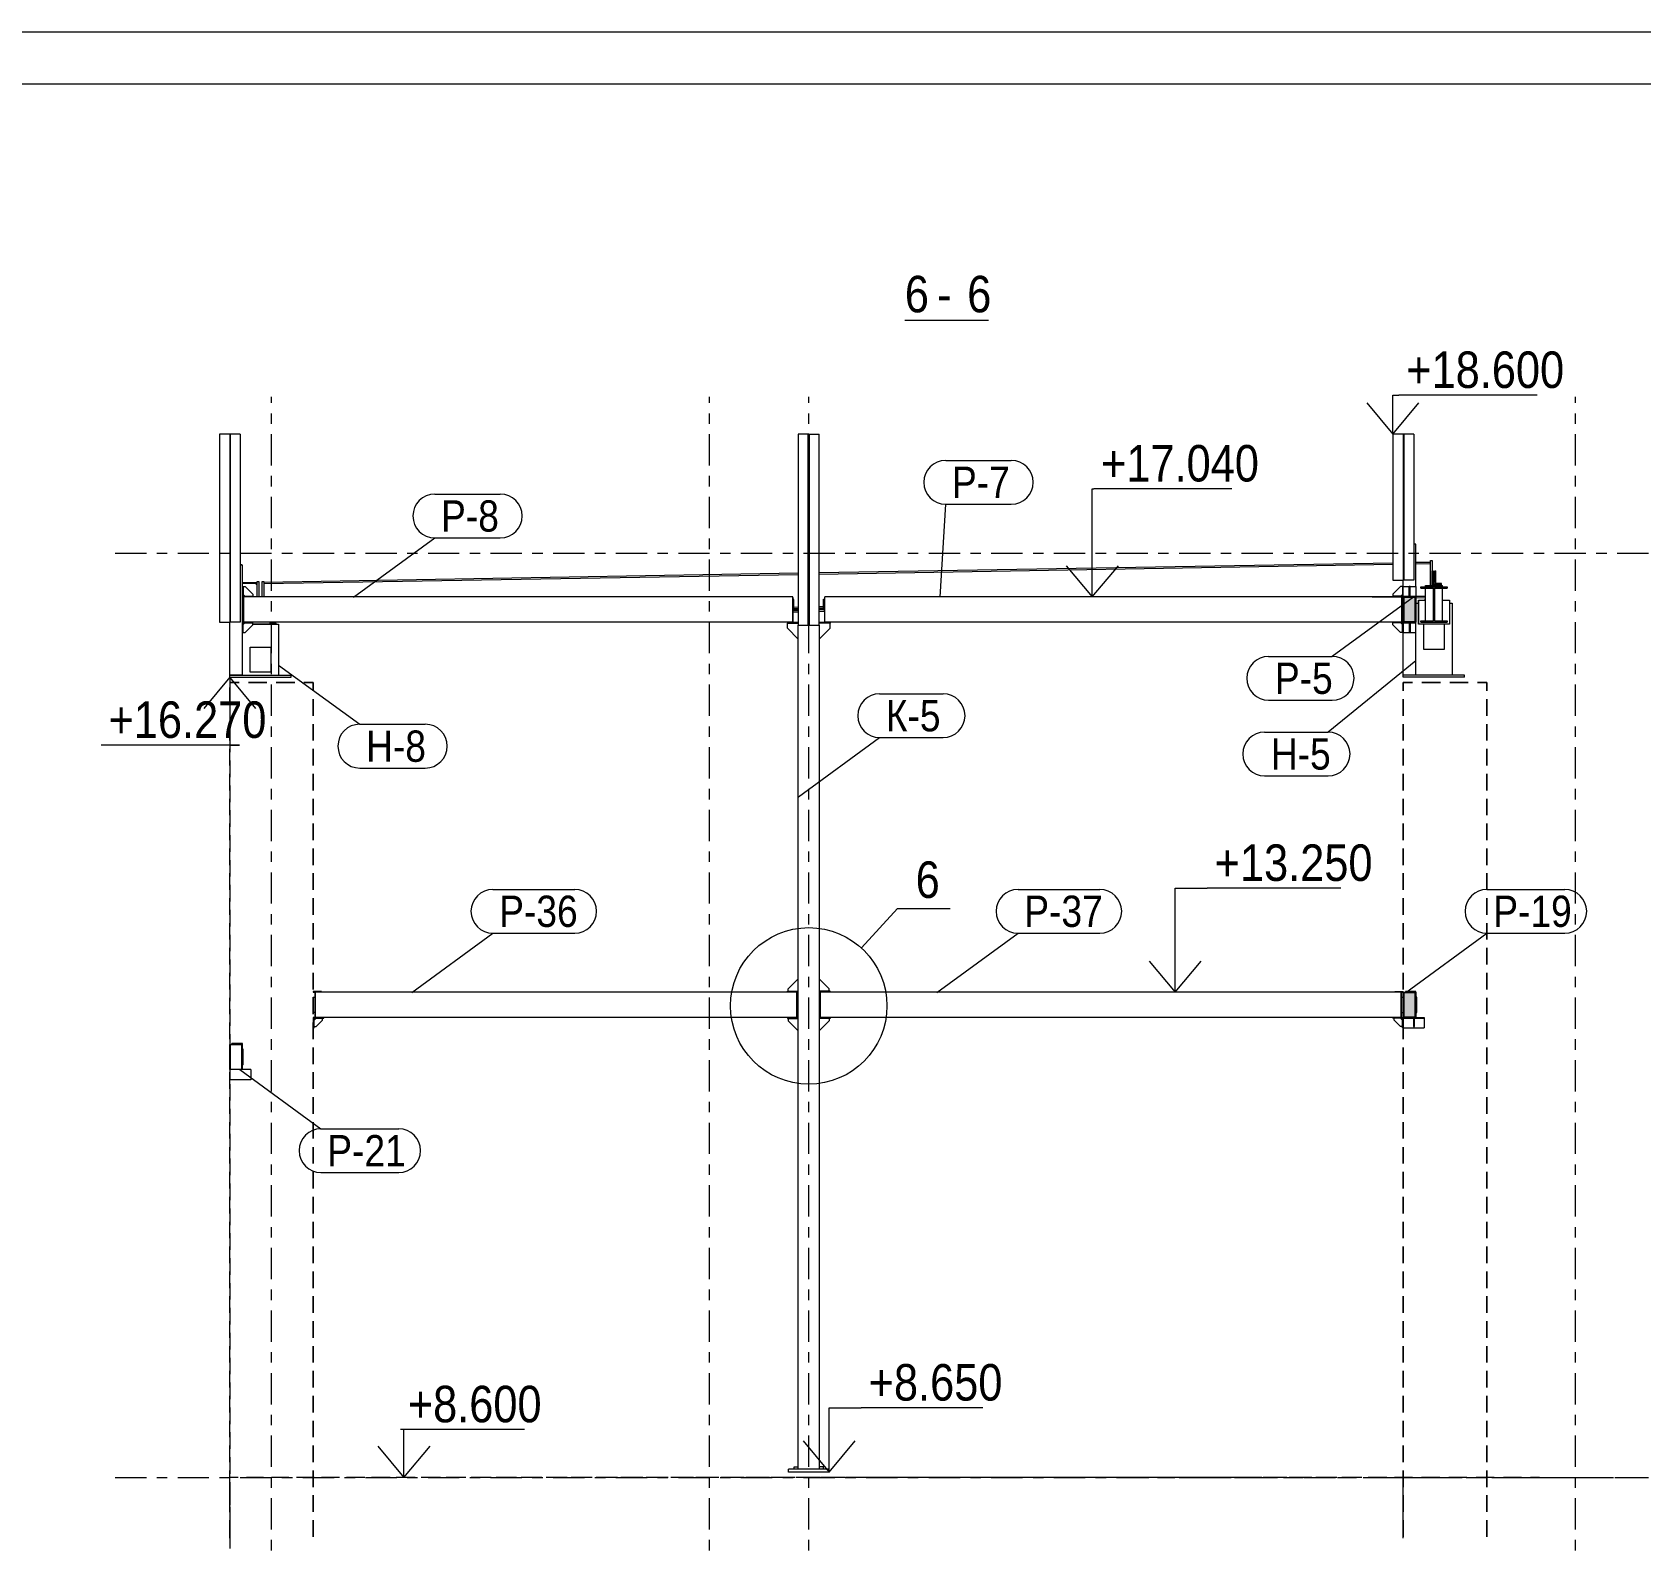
# Model space of a CAD drawing. Header units: millimetres. Extents: x -423 to 766, y -621 to 220.
# Drawn here: x 427.9 to 582.1, y 75 to 219.6 of the extents above; entities that cross this region are included whole.
import ezdxf

# ---------------------------------------------------------------- set-up
doc = ezdxf.new("R2010")
doc.units = ezdxf.units.MM
doc.linetypes.add('XKITLINE00', pattern=[0])
doc.linetypes.add('XKITLINE03', pattern=[6, 3, -1, 1, -1])
for name, color, linetype, lineweight in [('DetailSymbol', 3, 'Continuous', 0), ('DrawingSheet', 5, 'Continuous', 0), ('LevelText', 7, 'Continuous', 0), ('OtherObjectType', 1, 'Continuous', 0), ('Part', 2, 'Continuous', 0), ('PartMark', 3, 'Continuous', 0), ('ReferenceModel', 1, 'Continuous', 0), ('S-GRID', 1, 'Continuous', 0)]:
    doc.layers.add(name, color=color, linetype=linetype, lineweight=lineweight)
doc.styles.add('GOST type A', font='ARIAL.TTF')

msp = doc.modelspace()

# ---------------------------------------------------------------- hatches: boundary and pattern name
at = {"layer": 'Part'}
for points in [[(560.53, 163.07), (559.33, 163.07), (559.33, 165.47), (560.53, 165.47)], [(562.23, 166.32), (561.02, 166.32), (561.02, 166.46), (563.52, 166.46), (563.52, 166.32), (562.32, 166.32), (562.32, 163.2), (563.52, 163.2), (563.52, 163.06), (561.02, 163.06), (561.02, 163.2), (562.23, 163.2)], [(560.53, 125.17), (559.33, 125.17), (559.33, 127.57), (560.53, 127.57)]]:
    msp.add_hatch(color=256, dxfattribs=at).paths.add_polyline_path(points, flags=17)

# ---------------------------------------------------------------- linework, layer by layer
at = {"layer": 'DetailSymbol', "linetype": 'XKITLINE00', "lineweight": 0}
for p, q in [((507.38, 131.82), (510.83, 135.62)), ((510.83, 135.62), (515.88, 135.62))]:
    msp.add_line(p, q, dxfattribs=at)
msp.add_circle((502.33, 126.27), 7.5, dxfattribs=at)
at = {"layer": 'DrawingSheet', "linetype": 'XKITLINE00', "lineweight": 0}
for p, q in [((765.51, 219.62), (-423.49, 219.62)), ((760.51, 214.62), (-403.49, 214.62))]:
    msp.add_line(p, q, dxfattribs=at)
at = {"layer": 'LevelText', "linetype": 'XKITLINE00', "lineweight": 0}
for p, q in [((555.83, 184.07), (558.33, 181.07)), ((558.33, 181.07), (558.33, 184.81)), ((558.33, 184.81), (558.91, 184.81)), ((558.33, 181.07), (560.83, 184.07)), ((572.17, 184.81), (558.91, 184.81)), ((529.51, 165.47), (529.51, 175.84)), ((529.51, 175.84), (529.65, 175.84)), ((542.9, 175.84), (529.65, 175.84)), ((527.01, 168.47), (529.51, 165.47)), ((529.51, 165.47), (532.01, 168.47)), ((446.83, 157.77), (444.33, 154.77)), ((446.83, 157.77), (446.83, 151.26)), ((449.33, 154.77), (446.83, 157.77)), ((447.75, 151.26), (434.5, 151.26)), ((446.83, 151.26), (447.75, 151.26)), ((537.45, 127.57), (537.45, 137.55)), ((537.45, 137.55), (540.54, 137.55)), ((553.34, 137.55), (540.54, 137.55)), ((534.95, 130.57), (537.45, 127.57)), ((537.45, 127.57), (539.95, 130.57)), ((504.28, 81.57), (504.28, 87.73)), ((504.28, 87.73), (507.37, 87.73)), ((519.03, 87.73), (507.37, 87.73)), ((463.52, 85.65), (463.19, 85.65)), ((475.07, 85.65), (463.19, 85.65)), ((463.52, 81.07), (463.52, 85.65)), ((461.02, 84.07), (463.52, 81.07)), ((463.52, 81.07), (466.02, 84.07)), ((501.78, 84.57), (504.28, 81.57)), ((504.28, 81.57), (506.78, 84.57))]:
    msp.add_line(p, q, dxfattribs=at)
at = {"layer": 'OtherObjectType', "linetype": 'XKITLINE00', "lineweight": 0}
msp.add_line((511.54, 192.01), (519.57, 192.01), dxfattribs=at)
at = {"layer": 'Part', "linetype": 'XKITLINE00', "lineweight": 0}
for p, q in [((446.83, 181.07), (445.83, 181.07)), ((445.83, 181.07), (445.83, 163.07)), ((447.83, 181.07), (446.83, 181.07)), ((446.83, 181.07), (446.83, 163.07)), ((446.91, 163.07), (446.91, 181.07)), ((447.83, 181.07), (447.83, 163.07)), ((502.25, 181.07), (501.33, 181.07)), ((501.33, 181.07), (501.33, 162.77)), ((502.33, 181.07), (502.25, 181.07)), ((502.25, 181.07), (502.25, 162.77)), ((502.33, 162.77), (502.33, 181.07)), ((502.33, 162.77), (502.33, 181.07)), ((502.33, 181.07), (503.33, 181.07)), ((502.41, 162.77), (502.41, 181.07)), ((503.33, 162.77), (503.33, 181.07)), ((559.33, 181.07), (558.33, 181.07)), ((558.33, 181.07), (558.33, 167.07)), ((560.33, 181.07), (559.33, 181.07)), ((559.33, 181.07), (559.33, 167.07)), ((559.41, 167.07), (559.41, 181.07)), ((560.33, 181.07), (560.33, 167.07)), ((560.33, 170.57), (560.48, 170.57)), ((560.53, 170.53), (560.33, 170.53)), ((560.48, 170.57), (560.48, 170.53)), ((560.53, 166.47), (560.53, 170.53)), ((447.83, 168.57), (447.98, 168.57)), ((448.03, 168.53), (447.83, 168.53)), ((447.98, 168.57), (447.98, 168.53)), ((448.03, 157.97), (448.03, 168.53)), ((503.33, 167.81), (558.33, 168.76)), ((503.33, 167.67), (558.33, 168.62)), ((560.53, 168.8), (561.95, 168.82)), ((560.53, 168.66), (561.95, 168.68)), ((561.95, 166.56), (561.95, 168.97)), ((561.95, 168.97), (562.11, 168.97)), ((562.11, 168.97), (562.11, 166.56)), ((448.03, 166.87), (449.45, 166.87)), ((448.03, 166.79), (449.45, 166.79)), ((449.25, 166.79), (449.45, 166.59)), ((449.45, 165.47), (449.45, 166.97)), ((449.45, 166.97), (449.61, 166.97)), ((449.61, 166.97), (449.61, 165.47)), ((449.93, 165.47), (449.93, 166.97)), ((449.93, 166.97), (450.09, 166.97)), ((450.09, 166.89), (501.33, 167.78)), ((450.09, 166.75), (501.33, 167.64)), ((450.09, 166.97), (450.09, 165.47)), ((558.33, 167.07), (559.33, 167.07)), ((559.33, 166.47), (559.33, 167.07)), ((560.33, 167.07), (559.33, 167.07)), ((561.47, 166.46), (561.47, 166.56)), ((561.47, 166.56), (563.07, 166.56)), ((562.11, 166.56), (562.11, 167.97)), ((562.11, 167.97), (562.19, 167.97)), ((562.19, 167.97), (562.19, 166.56)), ((562.19, 166.56), (562.19, 167.87)), ((562.19, 167.87), (562.35, 167.87)), ((562.35, 166.87), (562.35, 167.97)), ((562.35, 167.97), (562.43, 167.97)), ((562.35, 167.87), (562.35, 166.56)), ((562.35, 166.87), (562.43, 166.87)), ((562.35, 166.56), (562.35, 166.77)), ((562.99, 166.77), (562.35, 166.77)), ((562.4, 166.56), (562.4, 166.68)), ((562.4, 166.68), (562.99, 166.68)), ((562.43, 166.87), (562.43, 167.97)), ((562.49, 166.56), (562.6, 166.68)), ((562.99, 166.68), (562.99, 166.77)), ((562.99, 166.56), (562.99, 166.68)), ((563.07, 166.46), (563.07, 166.56)), ((448.03, 165.47), (448.03, 166.47)), ((448.03, 166.47), (448.11, 166.47)), ((449.03, 165.47), (448.03, 165.47)), ((448.11, 166.47), (448.31, 166.47)), ((448.11, 166.47), (448.11, 165.55)), ((448.26, 165.55), (448.11, 165.7)), ((448.11, 165.55), (449.03, 165.55)), ((448.13, 165.42), (448.13, 163.12)), ((448.13, 165.42), (448.17, 165.42)), ((500.79, 165.47), (448.17, 165.47)), ((448.17, 163.07), (448.17, 165.47)), ((448.31, 166.47), (449.03, 165.75)), ((449.03, 165.75), (449.03, 165.55)), ((449.03, 165.55), (449.03, 165.47)), ((500.79, 163.07), (500.79, 165.47)), ((500.83, 165.43), (500.79, 165.43)), ((500.83, 164.21), (500.83, 165.43)), ((500.91, 165.22), (500.83, 165.22)), ((500.91, 164.3), (500.91, 165.22)), ((503.75, 164.34), (503.75, 165.26)), ((503.75, 165.26), (503.83, 165.26)), ((503.83, 165.43), (503.83, 163.11)), ((503.83, 165.43), (503.87, 165.43)), ((559.19, 165.47), (503.87, 165.47)), ((503.87, 163.07), (503.87, 165.47)), ((556.33, 165.47), (558.33, 165.5)), ((559.05, 166.47), (558.33, 165.75)), ((558.33, 165.75), (558.33, 165.55)), ((559.25, 165.55), (558.33, 165.55)), ((558.33, 165.55), (558.33, 165.47)), ((558.33, 165.47), (559.33, 165.47)), ((559.25, 166.47), (559.05, 166.47)), ((559.1, 165.55), (559.25, 165.7)), ((559.19, 163.07), (559.19, 165.47)), ((559.23, 165.42), (559.19, 165.42)), ((559.23, 163.12), (559.23, 165.42)), ((559.23, 165.38), (559.33, 165.38)), ((559.33, 166.47), (559.25, 166.47)), ((559.25, 166.47), (559.25, 165.55)), ((559.33, 166.47), (559.88, 166.47)), ((559.33, 165.47), (559.33, 166.47)), ((559.33, 165.55), (560.53, 165.55)), ((559.33, 163.07), (559.33, 165.47)), ((559.33, 165.47), (560.53, 165.47)), ((559.39, 165.41), (559.39, 163.13)), ((560.47, 165.41), (559.39, 165.41)), ((559.98, 166.47), (559.88, 166.47)), ((559.88, 165.55), (559.88, 166.47)), ((559.88, 165.75), (559.98, 165.75)), ((559.98, 165.55), (559.88, 165.55)), ((559.98, 166.47), (560.53, 166.47)), ((559.98, 165.55), (559.98, 166.47)), ((560.47, 163.13), (560.47, 165.41)), ((560.53, 166.47), (560.53, 165.47)), ((560.53, 165.54), (561.47, 165.55)), ((560.53, 165.47), (560.53, 163.07)), ((560.53, 165.4), (561.47, 165.41)), ((560.77, 162.86), (560.77, 165.16)), ((560.77, 165.16), (561.47, 165.16)), ((560.77, 165.16), (560.77, 162.86)), ((560.77, 165.16), (560.77, 165.16)), ((561.02, 166.46), (563.52, 166.46)), ((561.02, 166.32), (561.02, 166.46)), ((561.02, 166.32), (562.23, 166.32)), ((562.23, 166.32), (561.02, 166.32)), ((561.37, 165.17), (561.47, 165.17)), ((561.37, 165.16), (561.37, 165.17)), ((561.42, 165.17), (561.42, 165.27)), ((561.42, 165.27), (561.47, 165.27)), ((561.47, 163.2), (561.47, 166.32)), ((562.23, 163.2), (562.23, 166.32)), ((562.32, 163.2), (562.32, 166.32)), ((562.32, 166.32), (563.52, 166.32)), ((563.52, 166.32), (562.32, 166.32)), ((562.32, 166.32), (562.32, 163.2)), ((563.07, 163.2), (563.07, 166.32)), ((563.07, 165.17), (563.17, 165.17)), ((563.07, 165.16), (563.77, 165.16)), ((563.17, 165.16), (563.17, 165.17)), ((563.52, 166.32), (563.52, 166.46)), ((563.52, 166.46), (563.52, 166.32)), ((563.77, 165.16), (563.77, 162.86)), ((448.13, 164.23), (448.03, 164.35)), ((448.03, 164.34), (448.04, 164.34)), ((448.03, 164.27), (448.11, 164.27)), ((500.83, 164.22), (501.33, 164.22)), ((500.83, 164.21), (501.33, 164.22)), ((500.83, 164.05), (500.83, 164.21)), ((500.83, 163.11), (500.83, 164.14)), ((500.83, 164.05), (501.33, 164.06)), ((500.84, 164.21), (500.84, 164.22)), ((500.91, 164.51), (501.33, 164.52)), ((500.91, 164.37), (501.33, 164.38)), ((500.91, 164.37), (501.33, 164.38)), ((501.33, 164.3), (500.91, 164.3)), ((503.33, 164.55), (503.75, 164.56)), ((503.33, 164.41), (503.75, 164.42)), ((503.33, 164.34), (503.75, 164.34)), ((503.33, 164.26), (503.83, 164.26)), ((503.33, 164.25), (503.83, 164.26)), ((503.33, 164.09), (503.83, 164.1)), ((503.83, 164.1), (503.83, 164.26)), ((560.53, 164.87), (560.77, 164.87)), ((563.77, 164.87), (564.01, 164.87)), ((564.01, 164.87), (564.01, 157.97)), ((445.83, 163.07), (446.83, 163.07)), ((446.83, 157.97), (446.83, 163.07)), ((447.83, 163.07), (446.83, 163.07)), ((448.03, 163.07), (448.03, 162.07)), ((449.03, 163.07), (448.03, 163.07)), ((448.03, 162.07), (448.11, 162.07)), ((448.11, 162.84), (448.26, 162.99)), ((448.11, 162.07), (448.11, 162.99)), ((448.11, 162.99), (449.03, 162.99)), ((448.11, 162.87), (448.14, 162.87)), ((448.11, 162.07), (448.31, 162.07)), ((448.13, 163.12), (448.17, 163.12)), ((500.79, 163.07), (448.17, 163.07)), ((448.31, 162.07), (449.03, 162.79)), ((449.03, 162.99), (449.03, 163.07)), ((449.03, 162.79), (449.03, 162.99)), ((449.03, 162.87), (451.51, 162.87)), ((450.67, 162.87), (449.03, 162.87)), ((450.67, 163.07), (450.67, 162.87)), ((451.27, 162.97), (450.67, 162.97)), ((451.27, 162.87), (451.27, 162.97)), ((451.51, 162.87), (451.51, 157.97)), ((500.29, 163.07), (500.29, 162.95)), ((500.29, 162.47), (500.29, 162.95)), ((500.29, 162.95), (501.33, 162.95)), ((501.33, 161.43), (500.29, 162.47)), ((500.79, 163.11), (500.83, 163.11)), ((500.79, 163.07), (501.33, 163.07)), ((501.33, 81.87), (501.33, 162.77)), ((501.33, 162.77), (502.25, 162.77)), ((502.25, 162.77), (502.33, 162.77)), ((502.33, 162.77), (503.33, 162.77)), ((503.33, 163.07), (503.87, 163.07)), ((504.37, 162.95), (503.33, 162.95)), ((503.33, 162.77), (503.33, 81.87)), ((503.33, 161.43), (504.37, 162.47)), ((503.83, 163.11), (503.87, 163.11)), ((559.19, 163.07), (503.87, 163.07)), ((504.37, 163.07), (504.37, 162.95)), ((504.37, 162.47), (504.37, 162.95)), ((558.33, 162.99), (558.33, 163.07)), ((558.33, 163.07), (559.33, 163.07)), ((559.25, 162.99), (558.33, 162.99)), ((558.33, 162.79), (558.33, 162.99)), ((559.05, 162.07), (558.33, 162.79)), ((559.25, 162.07), (559.05, 162.07)), ((559.25, 162.84), (559.1, 162.99)), ((559.19, 163.12), (559.23, 163.12)), ((559.25, 162.07), (559.25, 162.99)), ((559.33, 162.07), (559.25, 162.07)), ((559.33, 163.07), (560.53, 163.07)), ((559.33, 163.07), (559.33, 162.07)), ((559.33, 162.99), (560.53, 162.99)), ((559.33, 157.97), (559.33, 162.07)), ((559.33, 162.07), (559.88, 162.07)), ((559.39, 163.13), (560.47, 163.13)), ((559.88, 162.99), (559.88, 162.07)), ((559.88, 162.99), (559.98, 162.99)), ((559.88, 162.79), (559.98, 162.79)), ((559.88, 162.07), (559.98, 162.07)), ((559.98, 162.99), (559.98, 162.07)), ((559.98, 162.07), (560.53, 162.07)), ((560.53, 162.07), (560.53, 163.07)), ((560.53, 157.97), (560.53, 162.07)), ((563.77, 162.86), (560.77, 162.86)), ((560.77, 162.86), (560.77, 162.86)), ((561.02, 163.06), (561.02, 163.2)), ((561.02, 163.2), (562.23, 163.2)), ((561.02, 163.06), (563.52, 163.06)), ((561.02, 163.06), (563.52, 163.06)), ((561.27, 162.86), (561.27, 160.47)), ((561.47, 163.06), (563.07, 163.06)), ((562.32, 163.2), (563.52, 163.2)), ((563.27, 160.47), (563.27, 162.86)), ((563.52, 163.06), (563.52, 163.2)), ((563.52, 163.2), (563.52, 163.06)), ((448.77, 158.27), (448.77, 160.67)), ((448.77, 160.67), (450.77, 160.67)), ((450.77, 160.67), (450.77, 158.27)), ((561.27, 160.47), (563.27, 160.47)), ((448.03, 157.97), (446.83, 157.97)), ((446.83, 157.77), (446.83, 157.97)), ((446.83, 157.97), (452.71, 157.97)), ((446.83, 157.77), (452.71, 157.77)), ((450.77, 158.27), (448.77, 158.27)), ((452.71, 157.77), (452.71, 157.97)), ((560.53, 157.97), (559.33, 157.97)), ((559.33, 157.77), (559.33, 157.97)), ((565.21, 157.97), (559.33, 157.97)), ((565.21, 157.77), (559.33, 157.77)), ((565.21, 157.77), (565.21, 157.97)), ((500.37, 127.89), (501.33, 128.85)), ((504.29, 127.89), (503.33, 128.85)), ((455.63, 127.65), (454.83, 127.65)), ((454.83, 127.65), (454.83, 127.57)), ((454.83, 127.57), (455.03, 127.57)), ((454.83, 127.12), (454.99, 127.12)), ((454.83, 125.62), (454.83, 127.12)), ((454.99, 127.53), (454.99, 125.21)), ((454.99, 127.53), (455.03, 127.53)), ((501.19, 127.57), (455.03, 127.57)), ((455.03, 125.17), (455.03, 127.57)), ((455.63, 127.57), (455.63, 127.65)), ((500.29, 127.57), (500.29, 127.69)), ((500.29, 127.69), (501.33, 127.69)), ((500.37, 127.69), (500.37, 127.89)), ((501.19, 127.57), (501.33, 127.57)), ((501.19, 125.17), (501.19, 127.57)), ((501.23, 127.53), (501.19, 127.53)), ((501.23, 125.21), (501.23, 127.53)), ((504.37, 127.69), (503.33, 127.69)), ((503.33, 127.57), (503.47, 127.57)), ((503.43, 127.53), (503.43, 125.21)), ((503.43, 127.53), (503.47, 127.53)), ((559.13, 127.57), (503.47, 127.57)), ((503.47, 125.17), (503.47, 127.57)), ((504.29, 127.69), (504.29, 127.89)), ((504.37, 127.57), (504.37, 127.69)), ((558.53, 127.57), (558.53, 127.65)), ((558.53, 127.65), (559.33, 127.65)), ((559.13, 127.57), (559.33, 127.57)), ((559.13, 125.17), (559.13, 127.57)), ((559.17, 127.53), (559.13, 127.53)), ((559.17, 125.21), (559.17, 127.53)), ((559.17, 127.12), (559.33, 127.12)), ((559.33, 127.57), (559.33, 127.65)), ((559.33, 125.17), (559.33, 127.57)), ((559.33, 127.57), (560.53, 127.57)), ((559.39, 127.51), (559.39, 125.23)), ((560.47, 127.51), (559.39, 127.51)), ((560.53, 127.65), (559.53, 127.65)), ((559.53, 127.65), (559.53, 127.57)), ((560.47, 125.23), (560.47, 127.51)), ((560.53, 127.57), (560.53, 127.65)), ((560.53, 127.57), (560.53, 125.17)), ((560.61, 127.12), (560.53, 127.12)), ((560.61, 125.62), (560.61, 127.12)), ((454.99, 125.62), (454.83, 125.62)), ((454.83, 125.17), (454.83, 124.17)), ((455.83, 125.17), (454.83, 125.17)), ((454.91, 124.17), (454.91, 125.09)), ((454.91, 125.09), (455.83, 125.09)), ((454.91, 124.89), (455.11, 125.09)), ((454.99, 125.21), (455.03, 125.21)), ((501.19, 125.17), (455.03, 125.17)), ((455.71, 124.89), (455.71, 125.09)), ((455.83, 125.09), (455.83, 125.17)), ((500.29, 125.17), (500.29, 125.05)), ((500.29, 125.05), (501.33, 125.05)), ((500.37, 125.05), (500.37, 124.85)), ((501.19, 125.21), (501.23, 125.21)), ((501.19, 125.17), (501.33, 125.17)), ((503.33, 125.17), (503.47, 125.17)), ((504.37, 125.05), (503.33, 125.05)), ((503.43, 125.21), (503.47, 125.21)), ((559.13, 125.17), (503.47, 125.17)), ((504.29, 125.05), (504.29, 124.85)), ((504.37, 125.17), (504.37, 125.05)), ((558.33, 125.09), (558.33, 125.17)), ((558.33, 125.17), (559.33, 125.17)), ((559.25, 125.09), (558.33, 125.09)), ((558.45, 124.89), (558.45, 125.09)), ((559.25, 124.89), (559.05, 125.09)), ((559.13, 125.21), (559.17, 125.21)), ((559.17, 125.62), (559.33, 125.62)), ((559.25, 124.17), (559.25, 125.09)), ((560.53, 125.17), (559.33, 125.17)), ((559.33, 125.17), (559.33, 124.17)), ((559.33, 125.09), (561.33, 125.09)), ((559.39, 125.23), (560.47, 125.23)), ((560.31, 125.09), (560.31, 124.29)), ((560.41, 124.29), (560.41, 125.09)), ((560.53, 125.62), (560.61, 125.62)), ((560.53, 125.17), (561.33, 125.17)), ((561.33, 125.17), (561.33, 124.17)), ((454.83, 124.17), (454.91, 124.17)), ((454.91, 124.29), (455.11, 124.29)), ((455.11, 124.29), (455.71, 124.89)), ((500.37, 124.85), (501.33, 123.89)), ((504.29, 124.85), (503.33, 123.89)), ((559.05, 124.29), (558.45, 124.89)), ((559.25, 124.29), (559.05, 124.29)), ((559.33, 124.17), (559.25, 124.17)), ((559.33, 124.17), (561.33, 124.17)), ((560.31, 124.89), (560.41, 124.89)), ((560.31, 124.29), (560.41, 124.29)), ((446.83, 120.17), (446.83, 122.57)), ((446.83, 122.57), (447.03, 122.57)), ((447.99, 122.53), (446.87, 122.53)), ((446.87, 122.53), (446.87, 120.21)), ((447.03, 122.57), (447.03, 122.65)), ((448.03, 122.65), (447.03, 122.65)), ((448.03, 122.57), (447.03, 122.57)), ((447.99, 120.21), (447.99, 122.53)), ((448.03, 122.57), (448.03, 122.65)), ((448.03, 122.12), (448.03, 122.57)), ((448.11, 122.12), (448.03, 122.12)), ((448.03, 120.62), (448.03, 122.12)), ((448.11, 120.62), (448.11, 122.12)), ((448.11, 120.62), (448.03, 120.62)), ((448.03, 120.17), (448.03, 120.62)), ((448.83, 120.17), (446.83, 120.17)), ((446.83, 120.17), (446.83, 119.17)), ((448.83, 119.17), (446.83, 119.17)), ((446.87, 120.21), (447.99, 120.21)), ((448.83, 120.17), (448.83, 119.17)), ((500.38, 81.57), (500.38, 81.87)), ((504.28, 81.87), (500.38, 81.87)), ((500.93, 81.87), (500.93, 82.07)), ((500.93, 82.07), (501.33, 82.07)), ((503.33, 81.87), (501.33, 81.87)), ((503.73, 82.07), (503.33, 82.07)), ((503.73, 81.87), (503.73, 82.07)), ((504.28, 81.57), (504.28, 81.87)), ((504.28, 81.57), (500.38, 81.57))]:
    msp.add_line(p, q, dxfattribs=at)
at = {"layer": 'PartMark', "linetype": 'XKITLINE00', "lineweight": 0}
for p, q in [((515.46, 178.57), (521.75, 178.57)), ((466.48, 175.34), (472.76, 175.34)), ((514.94, 165.46), (515.46, 174.37)), ((515.46, 174.37), (521.75, 174.37)), ((458.7, 165.46), (466.48, 171.14)), ((466.48, 171.14), (472.76, 171.14)), ((560.29, 165.46), (552.51, 159.78)), ((451.51, 158.95), (459.29, 153.27)), ((546.42, 159.78), (552.51, 159.78)), ((560.54, 159.35), (552.12, 152.52)), ((509.12, 156.19), (515.21, 156.19)), ((546.42, 155.58), (552.51, 155.58)), ((459.29, 153.27), (465.57, 153.27)), ((501.34, 146.31), (509.12, 151.99)), ((509.12, 151.99), (515.21, 151.99)), ((546.03, 152.52), (552.12, 152.52)), ((459.29, 149.07), (465.57, 149.07)), ((546.03, 148.32), (552.12, 148.32)), ((472.05, 137.44), (479.89, 137.44)), ((522.39, 137.44), (530.23, 137.44)), ((567.35, 137.44), (574.81, 137.44)), ((464.27, 127.56), (472.05, 133.24)), ((472.05, 133.24), (479.89, 133.24)), ((514.61, 127.56), (522.39, 133.24)), ((522.39, 133.24), (530.23, 133.24)), ((559.58, 127.56), (567.35, 133.24)), ((567.35, 133.24), (574.81, 133.24)), ((447.79, 120.17), (455.57, 114.49)), ((455.57, 114.49), (463.02, 114.49)), ((455.57, 110.29), (463.02, 110.29))]:
    msp.add_line(p, q, dxfattribs=at)
for centre, start, end in [((515.46, 176.47), 90, 270), ((521.75, 176.47), 270, 90), ((466.48, 173.24), 90, 270), ((472.76, 173.24), 270, 90), ((546.42, 157.68), 90, 270), ((552.51, 157.68), 270, 90), ((509.12, 154.09), 90, 270), ((515.21, 154.09), 270, 90), ((459.29, 151.17), 90, 270), ((465.57, 151.17), 270, 90), ((546.03, 150.42), 90, 270), ((552.12, 150.42), 270, 90), ((472.05, 135.34), 90, 270), ((479.89, 135.34), 270, 90), ((522.39, 135.34), 90, 270), ((530.23, 135.34), 270, 90), ((567.35, 135.34), 90, 270), ((574.81, 135.34), 270, 90), ((455.57, 112.39), 90, 270), ((463.02, 112.39), 270, 90)]:
    msp.add_arc(centre, 2.1, start, end, dxfattribs=at)
at = {"layer": 'ReferenceModel', "linetype": 'XKITLINE00', "lineweight": 0}
for p, q in [((447.72, 157.27), (446.83, 157.27)), ((446.83, 157.27), (446.83, 156.47)), ((446.83, 157.27), (447.72, 157.27)), ((447.72, 157.27), (446.83, 157.27)), ((446.83, 155.46), (446.83, 156.79)), ((446.83, 155.46), (446.83, 156.79)), ((450.39, 157.27), (448.61, 157.27)), ((448.61, 157.27), (450.39, 157.27)), ((450.39, 157.27), (448.61, 157.27)), ((453.05, 157.27), (451.28, 157.27)), ((451.28, 157.27), (453.05, 157.27)), ((453.05, 157.27), (451.28, 157.27)), ((454.83, 157.27), (453.94, 157.27)), ((453.94, 157.27), (454.83, 157.27)), ((454.83, 157.27), (453.94, 157.27)), ((454.83, 157.27), (454.83, 156.47)), ((454.83, 156.47), (454.83, 157.27)), ((454.83, 157.27), (454.83, 156.47)), ((560.22, 157.27), (559.33, 157.27)), ((559.33, 156.47), (559.33, 157.27)), ((559.33, 157.27), (559.33, 156.47)), ((559.33, 157.27), (560.22, 157.27)), ((560.22, 157.27), (559.33, 157.27)), ((559.33, 156.47), (559.33, 157.27)), ((562.89, 157.27), (561.11, 157.27)), ((561.11, 157.27), (562.89, 157.27)), ((562.89, 157.27), (561.11, 157.27)), ((565.55, 157.27), (563.78, 157.27)), ((563.78, 157.27), (565.55, 157.27)), ((565.55, 157.27), (563.78, 157.27)), ((567.33, 157.27), (566.44, 157.27)), ((566.44, 157.27), (567.33, 157.27)), ((567.33, 157.27), (566.44, 157.27)), ((567.33, 157.27), (567.33, 156.47)), ((567.33, 156.47), (567.33, 157.27)), ((567.33, 157.27), (567.33, 156.47)), ((446.83, 155.68), (446.83, 155.46)), ((454.83, 155.68), (454.83, 154.09)), ((454.83, 154.09), (454.83, 155.68)), ((454.83, 155.68), (454.83, 154.09)), ((559.33, 154.09), (559.33, 155.68)), ((559.33, 155.68), (559.33, 154.09)), ((559.33, 154.09), (559.33, 155.68)), ((567.33, 155.68), (567.33, 154.09)), ((567.33, 154.09), (567.33, 155.68)), ((567.33, 155.68), (567.33, 154.09)), ((454.83, 153.29), (454.83, 151.7)), ((454.83, 151.7), (454.83, 153.29)), ((454.83, 153.29), (454.83, 151.7)), ((559.33, 151.7), (559.33, 153.29)), ((559.33, 153.29), (559.33, 151.7)), ((559.33, 151.7), (559.33, 153.29)), ((567.33, 153.29), (567.33, 151.7)), ((567.33, 151.7), (567.33, 153.29)), ((567.33, 153.29), (567.33, 151.7)), ((446.83, 151.7), (446.83, 151.96)), ((446.83, 151.96), (446.83, 150.59)), ((446.83, 151.7), (446.83, 151.96)), ((446.83, 149.31), (446.83, 150.9)), ((446.83, 149.31), (446.83, 150.9)), ((446.83, 149.79), (446.83, 148.2)), ((454.83, 150.9), (454.83, 149.31)), ((454.83, 149.31), (454.83, 150.9)), ((454.83, 150.9), (454.83, 149.31)), ((559.33, 149.31), (559.33, 150.9)), ((559.33, 150.9), (559.33, 149.31)), ((559.33, 149.31), (559.33, 150.9)), ((567.33, 150.9), (567.33, 149.31)), ((567.33, 149.31), (567.33, 150.9)), ((567.33, 150.9), (567.33, 149.31)), ((446.83, 146.93), (446.83, 148.52)), ((446.83, 146.93), (446.83, 148.52)), ((454.83, 148.52), (454.83, 146.93)), ((454.83, 146.93), (454.83, 148.52)), ((454.83, 148.52), (454.83, 146.93)), ((559.33, 146.93), (559.33, 148.52)), ((559.33, 148.52), (559.33, 146.93)), ((559.33, 146.93), (559.33, 148.52)), ((567.33, 148.52), (567.33, 146.93)), ((567.33, 146.93), (567.33, 148.52)), ((567.33, 148.52), (567.33, 146.93)), ((446.83, 147.4), (446.83, 145.81)), ((446.83, 144.54), (446.83, 146.13)), ((446.83, 144.54), (446.83, 146.13)), ((446.83, 145.02), (446.83, 143.43)), ((454.83, 146.13), (454.83, 144.54)), ((454.83, 144.54), (454.83, 146.13)), ((454.83, 146.13), (454.83, 144.54)), ((559.33, 144.54), (559.33, 146.13)), ((559.33, 146.13), (559.33, 144.54)), ((559.33, 144.54), (559.33, 146.13)), ((567.33, 146.13), (567.33, 144.54)), ((567.33, 144.54), (567.33, 146.13)), ((567.33, 146.13), (567.33, 144.54)), ((446.83, 142.16), (446.83, 143.75)), ((446.83, 142.16), (446.83, 143.75)), ((454.83, 143.75), (454.83, 142.16)), ((454.83, 142.16), (454.83, 143.75)), ((454.83, 143.75), (454.83, 142.16)), ((559.33, 142.16), (559.33, 143.75)), ((559.33, 143.75), (559.33, 142.16)), ((559.33, 142.16), (559.33, 143.75)), ((567.33, 143.75), (567.33, 142.16)), ((567.33, 142.16), (567.33, 143.75)), ((567.33, 143.75), (567.33, 142.16)), ((446.83, 142.63), (446.83, 141.04)), ((446.83, 139.77), (446.83, 141.36)), ((446.83, 139.77), (446.83, 141.36)), ((454.83, 141.36), (454.83, 139.77)), ((454.83, 139.77), (454.83, 141.36)), ((454.83, 141.36), (454.83, 139.77)), ((559.33, 139.77), (559.33, 141.36)), ((559.33, 141.36), (559.33, 139.77)), ((559.33, 139.77), (559.33, 141.36)), ((567.33, 141.36), (567.33, 139.77)), ((567.33, 139.77), (567.33, 141.36)), ((567.33, 141.36), (567.33, 139.77)), ((446.83, 140.25), (446.83, 138.66)), ((446.83, 137.39), (446.83, 138.98)), ((446.83, 137.39), (446.83, 138.98)), ((454.83, 138.98), (454.83, 137.39)), ((454.83, 137.39), (454.83, 138.98)), ((454.83, 138.98), (454.83, 137.39)), ((559.33, 137.39), (559.33, 138.98)), ((559.33, 138.98), (559.33, 137.39)), ((559.33, 137.39), (559.33, 138.98)), ((567.33, 138.98), (567.33, 137.39)), ((567.33, 137.39), (567.33, 138.98)), ((567.33, 138.98), (567.33, 137.39)), ((446.83, 137.86), (446.83, 136.27)), ((446.83, 135), (446.83, 136.59)), ((446.83, 135), (446.83, 136.59)), ((454.83, 136.59), (454.83, 135)), ((454.83, 135), (454.83, 136.59)), ((454.83, 136.59), (454.83, 135)), ((559.33, 135), (559.33, 136.59)), ((559.33, 136.59), (559.33, 135)), ((559.33, 135), (559.33, 136.59)), ((567.33, 136.59), (567.33, 135)), ((567.33, 135), (567.33, 136.59)), ((567.33, 136.59), (567.33, 135)), ((446.83, 135.48), (446.83, 133.89)), ((446.83, 132.62), (446.83, 134.21)), ((446.83, 132.62), (446.83, 134.21)), ((454.83, 134.21), (454.83, 132.62)), ((454.83, 132.62), (454.83, 134.21)), ((454.83, 134.21), (454.83, 132.62)), ((559.33, 132.62), (559.33, 134.21)), ((559.33, 134.21), (559.33, 132.62)), ((559.33, 132.62), (559.33, 134.21)), ((567.33, 134.21), (567.33, 132.62)), ((567.33, 132.62), (567.33, 134.21)), ((567.33, 134.21), (567.33, 132.62)), ((446.83, 133.09), (446.83, 131.5)), ((446.83, 130.23), (446.83, 131.82)), ((446.83, 130.23), (446.83, 131.82)), ((454.83, 131.82), (454.83, 130.23)), ((454.83, 130.23), (454.83, 131.82)), ((454.83, 131.82), (454.83, 130.23)), ((559.33, 130.23), (559.33, 131.82)), ((559.33, 131.82), (559.33, 130.23)), ((559.33, 130.23), (559.33, 131.82)), ((567.33, 131.82), (567.33, 130.23)), ((567.33, 130.23), (567.33, 131.82)), ((567.33, 131.82), (567.33, 130.23)), ((446.83, 130.71), (446.83, 129.12)), ((446.83, 127.85), (446.83, 129.44)), ((446.83, 127.85), (446.83, 129.44)), ((446.83, 128.32), (446.83, 126.73)), ((454.83, 129.44), (454.83, 127.85)), ((454.83, 127.85), (454.83, 129.44)), ((454.83, 129.44), (454.83, 127.85)), ((559.33, 127.85), (559.33, 129.44)), ((559.33, 129.44), (559.33, 127.85)), ((559.33, 127.85), (559.33, 129.44)), ((567.33, 129.44), (567.33, 127.85)), ((567.33, 127.85), (567.33, 129.44)), ((567.33, 129.44), (567.33, 127.85)), ((446.83, 125.46), (446.83, 127.05)), ((446.83, 125.46), (446.83, 127.05)), ((454.83, 127.05), (454.83, 125.46)), ((454.83, 125.46), (454.83, 127.05)), ((454.83, 127.05), (454.83, 125.46)), ((559.33, 125.46), (559.33, 127.05)), ((559.33, 127.05), (559.33, 125.46)), ((559.33, 125.46), (559.33, 127.05)), ((567.33, 127.05), (567.33, 125.46)), ((567.33, 125.46), (567.33, 127.05)), ((567.33, 127.05), (567.33, 125.46)), ((446.83, 125.94), (446.83, 124.35)), ((446.83, 123.08), (446.83, 124.67)), ((446.83, 123.08), (446.83, 124.67)), ((446.83, 123.55), (446.83, 121.96)), ((454.83, 124.67), (454.83, 123.08)), ((454.83, 123.08), (454.83, 124.67)), ((454.83, 124.67), (454.83, 123.08)), ((559.33, 123.08), (559.33, 124.67)), ((559.33, 124.67), (559.33, 123.08)), ((559.33, 123.08), (559.33, 124.67)), ((567.33, 124.67), (567.33, 123.08)), ((567.33, 123.08), (567.33, 124.67)), ((567.33, 124.67), (567.33, 123.08)), ((446.83, 120.69), (446.83, 122.28)), ((446.83, 120.69), (446.83, 122.28)), ((454.83, 122.28), (454.83, 120.69)), ((454.83, 120.69), (454.83, 122.28)), ((454.83, 122.28), (454.83, 120.69)), ((559.33, 120.69), (559.33, 122.28)), ((559.33, 122.28), (559.33, 120.69)), ((559.33, 120.69), (559.33, 122.28)), ((567.33, 122.28), (567.33, 120.69)), ((567.33, 120.69), (567.33, 122.28)), ((567.33, 122.28), (567.33, 120.69)), ((446.83, 121.17), (446.83, 119.58)), ((446.83, 118.31), (446.83, 119.9)), ((446.83, 118.31), (446.83, 119.9)), ((446.83, 118.78), (446.83, 117.19)), ((454.83, 119.9), (454.83, 118.31)), ((454.83, 118.31), (454.83, 119.9)), ((454.83, 119.9), (454.83, 118.31)), ((559.33, 118.31), (559.33, 119.9)), ((559.33, 119.9), (559.33, 118.31)), ((559.33, 118.31), (559.33, 119.9)), ((567.33, 119.9), (567.33, 118.31)), ((567.33, 118.31), (567.33, 119.9)), ((567.33, 119.9), (567.33, 118.31)), ((446.83, 115.92), (446.83, 117.51)), ((446.83, 115.92), (446.83, 117.51)), ((454.83, 117.51), (454.83, 115.92)), ((454.83, 115.92), (454.83, 117.51)), ((454.83, 117.51), (454.83, 115.92)), ((559.33, 115.92), (559.33, 117.51)), ((559.33, 117.51), (559.33, 115.92)), ((559.33, 115.92), (559.33, 117.51)), ((567.33, 117.51), (567.33, 115.92)), ((567.33, 115.92), (567.33, 117.51)), ((567.33, 117.51), (567.33, 115.92)), ((446.83, 116.4), (446.83, 114.81)), ((446.83, 113.54), (446.83, 115.13)), ((446.83, 113.54), (446.83, 115.13)), ((454.83, 115.13), (454.83, 113.54)), ((454.83, 113.54), (454.83, 115.13)), ((454.83, 115.13), (454.83, 113.54)), ((559.33, 113.54), (559.33, 115.13)), ((559.33, 115.13), (559.33, 113.54)), ((559.33, 113.54), (559.33, 115.13)), ((567.33, 115.13), (567.33, 113.54)), ((567.33, 113.54), (567.33, 115.13)), ((567.33, 115.13), (567.33, 113.54)), ((446.83, 114.01), (446.83, 112.42)), ((446.83, 111.15), (446.83, 112.74)), ((446.83, 111.15), (446.83, 112.74)), ((454.83, 112.74), (454.83, 111.15)), ((454.83, 111.15), (454.83, 112.74)), ((454.83, 112.74), (454.83, 111.15)), ((559.33, 111.15), (559.33, 112.74)), ((559.33, 112.74), (559.33, 111.15)), ((559.33, 111.15), (559.33, 112.74)), ((567.33, 112.74), (567.33, 111.15)), ((567.33, 111.15), (567.33, 112.74)), ((567.33, 112.74), (567.33, 111.15)), ((446.83, 111.63), (446.83, 110.04)), ((446.83, 108.76), (446.83, 110.35)), ((446.83, 108.76), (446.83, 110.35)), ((454.83, 110.35), (454.83, 108.76)), ((454.83, 108.76), (454.83, 110.35)), ((454.83, 110.35), (454.83, 108.76)), ((559.33, 108.76), (559.33, 110.35)), ((559.33, 110.35), (559.33, 108.76)), ((559.33, 108.76), (559.33, 110.35)), ((567.33, 110.35), (567.33, 108.76)), ((567.33, 108.76), (567.33, 110.35)), ((567.33, 110.35), (567.33, 108.76)), ((446.83, 109.24), (446.83, 107.65)), ((446.83, 106.38), (446.83, 107.97)), ((446.83, 106.38), (446.83, 107.97)), ((454.83, 107.97), (454.83, 106.38)), ((454.83, 106.38), (454.83, 107.97)), ((454.83, 107.97), (454.83, 106.38)), ((559.33, 106.38), (559.33, 107.97)), ((559.33, 107.97), (559.33, 106.38)), ((559.33, 106.38), (559.33, 107.97)), ((567.33, 107.97), (567.33, 106.38)), ((567.33, 106.38), (567.33, 107.97)), ((567.33, 107.97), (567.33, 106.38)), ((446.83, 106.85), (446.83, 105.26)), ((446.83, 103.99), (446.83, 105.58)), ((446.83, 103.99), (446.83, 105.58)), ((454.83, 105.58), (454.83, 103.99)), ((454.83, 103.99), (454.83, 105.58)), ((454.83, 105.58), (454.83, 103.99)), ((559.33, 103.99), (559.33, 105.58)), ((559.33, 105.58), (559.33, 103.99)), ((559.33, 103.99), (559.33, 105.58)), ((567.33, 105.58), (567.33, 103.99)), ((567.33, 103.99), (567.33, 105.58)), ((567.33, 105.58), (567.33, 103.99)), ((446.83, 104.47), (446.83, 102.88)), ((446.83, 101.61), (446.83, 103.2)), ((446.83, 101.61), (446.83, 103.2)), ((446.83, 102.08), (446.83, 100.49)), ((454.83, 103.2), (454.83, 101.61)), ((454.83, 101.61), (454.83, 103.2)), ((454.83, 103.2), (454.83, 101.61)), ((559.33, 101.61), (559.33, 103.2)), ((559.33, 103.2), (559.33, 101.61)), ((559.33, 101.61), (559.33, 103.2)), ((567.33, 103.2), (567.33, 101.61)), ((567.33, 101.61), (567.33, 103.2)), ((567.33, 103.2), (567.33, 101.61)), ((446.83, 99.22), (446.83, 100.81)), ((446.83, 99.22), (446.83, 100.81)), ((454.83, 100.81), (454.83, 99.22)), ((454.83, 99.22), (454.83, 100.81)), ((454.83, 100.81), (454.83, 99.22)), ((559.33, 99.22), (559.33, 100.81)), ((559.33, 100.81), (559.33, 99.22)), ((559.33, 99.22), (559.33, 100.81)), ((567.33, 100.81), (567.33, 99.22)), ((567.33, 99.22), (567.33, 100.81)), ((567.33, 100.81), (567.33, 99.22)), ((446.83, 99.7), (446.83, 98.11)), ((446.83, 96.84), (446.83, 98.43)), ((446.83, 96.84), (446.83, 98.43)), ((446.83, 97.31), (446.83, 95.72)), ((454.83, 98.43), (454.83, 96.84)), ((454.83, 96.84), (454.83, 98.43)), ((454.83, 98.43), (454.83, 96.84)), ((559.33, 96.84), (559.33, 98.43)), ((559.33, 98.43), (559.33, 96.84)), ((559.33, 96.84), (559.33, 98.43)), ((567.33, 98.43), (567.33, 96.84)), ((567.33, 96.84), (567.33, 98.43)), ((567.33, 98.43), (567.33, 96.84)), ((446.83, 94.45), (446.83, 96.04)), ((446.83, 94.45), (446.83, 96.04)), ((454.83, 96.04), (454.83, 94.45)), ((454.83, 94.45), (454.83, 96.04)), ((454.83, 96.04), (454.83, 94.45)), ((559.33, 94.45), (559.33, 96.04)), ((559.33, 96.04), (559.33, 94.45)), ((559.33, 94.45), (559.33, 96.04)), ((567.33, 96.04), (567.33, 94.45)), ((567.33, 94.45), (567.33, 96.04)), ((567.33, 96.04), (567.33, 94.45)), ((446.83, 94.93), (446.83, 93.34)), ((446.83, 92.07), (446.83, 93.66)), ((446.83, 92.07), (446.83, 93.66)), ((446.83, 92.54), (446.83, 90.95)), ((454.83, 93.66), (454.83, 92.07)), ((454.83, 92.07), (454.83, 93.66)), ((454.83, 93.66), (454.83, 92.07)), ((559.33, 92.07), (559.33, 93.66)), ((559.33, 93.66), (559.33, 92.07)), ((559.33, 92.07), (559.33, 93.66)), ((567.33, 93.66), (567.33, 92.07)), ((567.33, 92.07), (567.33, 93.66)), ((567.33, 93.66), (567.33, 92.07)), ((446.83, 89.68), (446.83, 91.27)), ((446.83, 89.68), (446.83, 91.27)), ((454.83, 91.27), (454.83, 89.68)), ((454.83, 89.68), (454.83, 91.27)), ((454.83, 91.27), (454.83, 89.68)), ((559.33, 89.68), (559.33, 91.27)), ((559.33, 91.27), (559.33, 89.68)), ((559.33, 89.68), (559.33, 91.27)), ((567.33, 91.27), (567.33, 89.68)), ((567.33, 89.68), (567.33, 91.27)), ((567.33, 91.27), (567.33, 89.68)), ((446.83, 90.16), (446.83, 88.57)), ((446.83, 87.3), (446.83, 88.89)), ((446.83, 87.3), (446.83, 88.89)), ((454.83, 88.89), (454.83, 87.3)), ((454.83, 87.3), (454.83, 88.89)), ((454.83, 88.89), (454.83, 87.3)), ((559.33, 87.3), (559.33, 88.89)), ((559.33, 88.89), (559.33, 87.3)), ((559.33, 87.3), (559.33, 88.89)), ((567.33, 88.89), (567.33, 87.3)), ((567.33, 87.3), (567.33, 88.89)), ((567.33, 88.89), (567.33, 87.3)), ((446.83, 87.77), (446.83, 86.18)), ((446.83, 84.91), (446.83, 86.5)), ((446.83, 84.91), (446.83, 86.5)), ((454.83, 86.5), (454.83, 84.91)), ((454.83, 84.91), (454.83, 86.5)), ((454.83, 86.5), (454.83, 84.91)), ((559.33, 84.91), (559.33, 86.5)), ((559.33, 86.5), (559.33, 84.91)), ((559.33, 84.91), (559.33, 86.5)), ((567.33, 86.5), (567.33, 84.91)), ((567.33, 84.91), (567.33, 86.5)), ((567.33, 86.5), (567.33, 84.91)), ((446.83, 85.39), (446.83, 83.8)), ((446.83, 82.53), (446.83, 84.12)), ((446.83, 82.53), (446.83, 84.12)), ((454.83, 84.12), (454.83, 82.53)), ((454.83, 82.53), (454.83, 84.12)), ((454.83, 84.12), (454.83, 82.53)), ((559.33, 82.53), (559.33, 84.12)), ((559.33, 84.12), (559.33, 82.53)), ((559.33, 82.53), (559.33, 84.12)), ((567.33, 84.12), (567.33, 82.53)), ((567.33, 82.53), (567.33, 84.12)), ((567.33, 84.12), (567.33, 82.53)), ((446.83, 83), (446.83, 81.41)), ((446.83, 80.14), (446.83, 81.73)), ((446.83, 80.14), (446.83, 81.73)), ((446.83, 80.23), (446.83, 81.07)), ((447.63, 81.07), (446.83, 81.07)), ((447.64, 81.07), (446.83, 81.07)), ((446.83, 79.38), (446.83, 80.97)), ((446.83, 79.38), (446.83, 80.97)), ((446.83, 80.62), (446.83, 79.03)), ((450.02, 81.07), (448.43, 81.07)), ((450.07, 81.07), (448.45, 81.07)), ((452.42, 81.07), (450.82, 81.07)), ((452.49, 81.07), (450.87, 81.07)), ((454.81, 81.07), (453.22, 81.07)), ((454.91, 81.07), (453.3, 81.07)), ((454.83, 81.73), (454.83, 80.14)), ((454.83, 80.14), (454.83, 81.73)), ((454.83, 81.73), (454.83, 80.14)), ((457.2, 81.07), (455.61, 81.07)), ((457.34, 81.07), (455.72, 81.07)), ((459.6, 81.07), (458, 81.07)), ((459.76, 81.07), (458.15, 81.07)), ((461.99, 81.07), (460.4, 81.07)), ((462.19, 81.07), (460.57, 81.07)), ((464.39, 81.07), (462.79, 81.07)), ((464.61, 81.07), (463, 81.07)), ((466.78, 81.07), (465.18, 81.07)), ((467.04, 81.07), (465.42, 81.07)), ((469.17, 81.07), (467.58, 81.07)), ((469.46, 81.07), (467.85, 81.07)), ((471.57, 81.07), (469.97, 81.07)), ((471.89, 81.07), (470.27, 81.07)), ((473.96, 81.07), (472.36, 81.07)), ((474.31, 81.07), (472.69, 81.07)), ((476.35, 81.07), (474.76, 81.07)), ((476.74, 81.07), (475.12, 81.07)), ((478.75, 81.07), (477.15, 81.07)), ((479.16, 81.07), (477.54, 81.07)), ((481.14, 81.07), (479.55, 81.07)), ((481.58, 81.07), (479.97, 81.07)), ((483.53, 81.07), (481.94, 81.07)), ((484.01, 81.07), (482.39, 81.07)), ((485.93, 81.07), (484.33, 81.07)), ((486.43, 81.07), (484.82, 81.07)), ((488.32, 81.07), (486.73, 81.07)), ((488.86, 81.07), (487.24, 81.07)), ((490.72, 81.07), (489.12, 81.07)), ((491.28, 81.07), (489.67, 81.07)), ((493.11, 81.07), (491.51, 81.07)), ((493.71, 81.07), (492.09, 81.07)), ((495.5, 81.07), (493.91, 81.07)), ((496.13, 81.07), (494.52, 81.07)), ((497.9, 81.07), (496.3, 81.07)), ((498.56, 81.07), (496.94, 81.07)), ((500.29, 81.07), (498.69, 81.07)), ((500.98, 81.07), (499.36, 81.07)), ((502.68, 81.07), (501.09, 81.07)), ((503.41, 81.07), (501.79, 81.07)), ((505.08, 81.07), (503.48, 81.07)), ((505.83, 81.07), (504.21, 81.07)), ((507.47, 81.07), (505.87, 81.07)), ((508.25, 81.07), (506.64, 81.07)), ((509.86, 81.07), (508.27, 81.07)), ((510.68, 81.07), (509.06, 81.07)), ((512.26, 81.07), (510.66, 81.07)), ((513.1, 81.07), (511.49, 81.07)), ((514.65, 81.07), (513.06, 81.07)), ((515.53, 81.07), (513.91, 81.07)), ((517.05, 81.07), (515.45, 81.07)), ((517.95, 81.07), (516.34, 81.07)), ((519.44, 81.07), (517.84, 81.07)), ((520.38, 81.07), (518.76, 81.07)), ((521.83, 81.07), (520.24, 81.07)), ((522.8, 81.07), (521.19, 81.07)), ((524.23, 81.07), (522.63, 81.07)), ((525.23, 81.07), (523.61, 81.07)), ((526.62, 81.07), (525.02, 81.07)), ((527.65, 81.07), (526.03, 81.07)), ((529.01, 81.07), (527.42, 81.07)), ((530.08, 81.07), (528.46, 81.07)), ((531.41, 81.07), (529.81, 81.07)), ((532.5, 81.07), (530.88, 81.07)), ((533.8, 81.07), (532.2, 81.07)), ((534.12, 81.07), (533.31, 81.07)), ((534.96, 81.07), (534.11, 81.07)), ((534.12, 81.07), (534.94, 81.07)), ((536.19, 81.07), (534.6, 81.07)), ((535.76, 81.07), (537.41, 81.07)), ((537.48, 81.07), (535.8, 81.07)), ((538.59, 81.07), (536.99, 81.07)), ((538.23, 81.07), (539.87, 81.07)), ((540, 81.07), (538.32, 81.07)), ((540.98, 81.07), (539.39, 81.07)), ((540.69, 81.07), (542.34, 81.07)), ((542.52, 81.07), (540.84, 81.07)), ((543.37, 81.07), (541.78, 81.07)), ((543.16, 81.07), (544.8, 81.07)), ((545.04, 81.07), (543.36, 81.07)), ((545.77, 81.07), (544.17, 81.07)), ((545.63, 81.07), (547.27, 81.07)), ((547.56, 81.07), (545.88, 81.07)), ((548.16, 81.07), (546.57, 81.07)), ((548.09, 81.07), (549.74, 81.07)), ((550.09, 81.07), (548.4, 81.07)), ((550.56, 81.07), (548.96, 81.07)), ((550.56, 81.07), (552.2, 81.07)), ((552.61, 81.07), (550.93, 81.07)), ((552.95, 81.07), (551.35, 81.07)), ((553.03, 81.07), (554.67, 81.07)), ((555.13, 81.07), (553.45, 81.07)), ((555.34, 81.07), (553.75, 81.07)), ((555.49, 81.07), (557.14, 81.07)), ((557.65, 81.07), (555.97, 81.07)), ((557.74, 81.07), (556.14, 81.07)), ((557.96, 81.07), (559.6, 81.07)), ((559.33, 81.07), (558.49, 81.07)), ((559.33, 81.07), (558.53, 81.07)), ((559.33, 80.14), (559.33, 81.73)), ((559.33, 81.73), (559.33, 80.14)), ((559.33, 80.14), (559.33, 81.73)), ((559.33, 81.07), (559.33, 81.07)), ((559.33, 80.23), (559.33, 81.07)), ((559.33, 80.59), (559.33, 81.07)), ((560.2, 81.07), (559.33, 81.07)), ((559.33, 81.07), (560.14, 81.07)), ((559.33, 81.07), (559.33, 80.59)), ((560.2, 81.07), (559.33, 81.07)), ((559.33, 79.42), (559.33, 80.59)), ((560.43, 81.07), (562.07, 81.07)), ((560.94, 81.07), (562.55, 81.07)), ((562.82, 81.07), (561.08, 81.07)), ((562.82, 81.07), (561.08, 81.07)), ((562.89, 81.07), (564.54, 81.07)), ((563.36, 81.07), (564.97, 81.07)), ((565.43, 81.07), (563.69, 81.07)), ((565.43, 81.07), (563.69, 81.07)), ((565.36, 81.07), (567, 81.07)), ((565.78, 81.07), (567.39, 81.07)), ((568.05, 81.07), (566.3, 81.07)), ((568.05, 81.07), (566.3, 81.07)), ((567.33, 81.73), (567.33, 80.14)), ((567.33, 80.14), (567.33, 81.73)), ((567.33, 81.73), (567.33, 80.14)), ((567.83, 81.07), (569.47, 81.07)), ((568.19, 81.07), (569.8, 81.07)), ((570.66, 81.07), (568.92, 81.07)), ((570.66, 81.07), (568.92, 81.07)), ((570.29, 81.07), (571.94, 81.07)), ((570.61, 81.07), (572.22, 81.07)), ((572.4, 81.07), (571.53, 81.07)), ((572.4, 81.07), (571.53, 81.07)), ((572.4, 81.07), (573.3, 81.07)), ((572.76, 81.07), (574.4, 81.07)), ((573.03, 81.07), (574.64, 81.07)), ((574.2, 81.07), (576.01, 81.07)), ((575.22, 81.07), (576.87, 81.07)), ((575.44, 81.07), (577.05, 81.07)), ((576.91, 81.07), (578.71, 81.07)), ((577.69, 81.07), (579.34, 81.07)), ((577.86, 81.07), (579.47, 81.07)), ((579.61, 81.07), (581.41, 81.07)), ((580.16, 81.07), (581.8, 81.07)), ((580.27, 81.07), (581.89, 81.07)), ((446.83, 77.73), (446.83, 79.4)), ((446.83, 79.38), (446.83, 78.41)), ((446.83, 77.76), (446.83, 79.35)), ((446.83, 77.76), (446.83, 79.35)), ((454.83, 79.35), (454.83, 77.76)), ((454.83, 77.76), (454.83, 79.35)), ((454.83, 79.35), (454.83, 77.76)), ((559.33, 77.73), (559.33, 79.4)), ((559.33, 77.76), (559.33, 79.35)), ((559.33, 79.35), (559.33, 77.76)), ((559.33, 77.76), (559.33, 79.35)), ((567.33, 79.35), (567.33, 77.76)), ((567.33, 77.76), (567.33, 79.35)), ((567.33, 79.35), (567.33, 77.76)), ((446.83, 78.23), (446.83, 76.64)), ((446.83, 77.45), (446.83, 75.51)), ((559.33, 75.91), (559.33, 78.25)), ((446.83, 75.37), (446.83, 76.96)), ((446.83, 75.37), (446.83, 76.96)), ((446.83, 75.23), (446.83, 76.9)), ((446.83, 75.85), (446.83, 74.26)), ((454.83, 76.96), (454.83, 75.37)), ((454.83, 75.37), (454.83, 76.96)), ((454.83, 76.96), (454.83, 75.37)), ((559.33, 75.37), (559.33, 76.96)), ((559.33, 76.96), (559.33, 75.37)), ((559.33, 75.37), (559.33, 76.96)), ((559.33, 75.23), (559.33, 76.9)), ((567.33, 76.96), (567.33, 75.37)), ((567.33, 75.37), (567.33, 76.96)), ((567.33, 76.96), (567.33, 75.37))]:
    msp.add_line(p, q, dxfattribs=at)
at = {"layer": 'S-GRID', "linetype": 'XKITLINE03', "lineweight": 0}
for p, q in [((450.83, -19.93), (450.83, 184.67)), ((492.83, -19.93), (492.83, 184.67)), ((502.33, -19.93), (502.33, 184.67)), ((575.83, -19.93), (575.83, 184.67)), ((435.83, 169.67), (595.91, 169.67)), ((435.83, 81.07), (595.91, 81.07))]:
    msp.add_line(p, q, dxfattribs=at)

# ---------------------------------------------------------------- texts
at = {"layer": 'DetailSymbol', "style": 'GOST type A', "width": 0.85}
msp.add_text('6', height=3.5, dxfattribs=at).set_placement((512.58, 136.62))
at = {"layer": 'LevelText', "style": 'GOST type A', "width": 0.85}
for s, p in [('+18.600', (559.61, 185.51)), ('+17.040', (530.35, 176.54)), ('+16.270', (435.2, 151.96)), ('+13.250', (541.24, 138.25)), ('+8.650', (508.07, 88.43)), ('+8.600', (463.89, 86.35))]:
    msp.add_text(s, height=3.5, dxfattribs=at).set_placement(p)
at = {"layer": 'OtherObjectType', "style": 'GOST type A', "width": 0.85}
for s, p in [('6', (511.54, 192.76)), ('6', (517.52, 192.76)), ('-', (514.64, 192.76))]:
    msp.add_text(s, height=3.5, dxfattribs=at).set_placement(p)
at = {"layer": 'PartMark', "style": 'GOST type A', "width": 0.85}
for s, p in [('Р-7', (516.06, 174.97)), ('Р-8', (467.08, 171.74)), ('Р-5', (547.02, 156.18)), ('К-5', (509.72, 152.59)), ('Н-8', (459.89, 149.67)), ('Н-5', (546.63, 148.92)), ('Р-36', (472.65, 133.84)), ('Р-37', (522.99, 133.84)), ('Р-19', (567.95, 133.84)), ('Р-21', (456.17, 110.89))]:
    msp.add_text(s, height=3, dxfattribs=at).set_placement(p)

doc.saveas('drawing.dxf')
